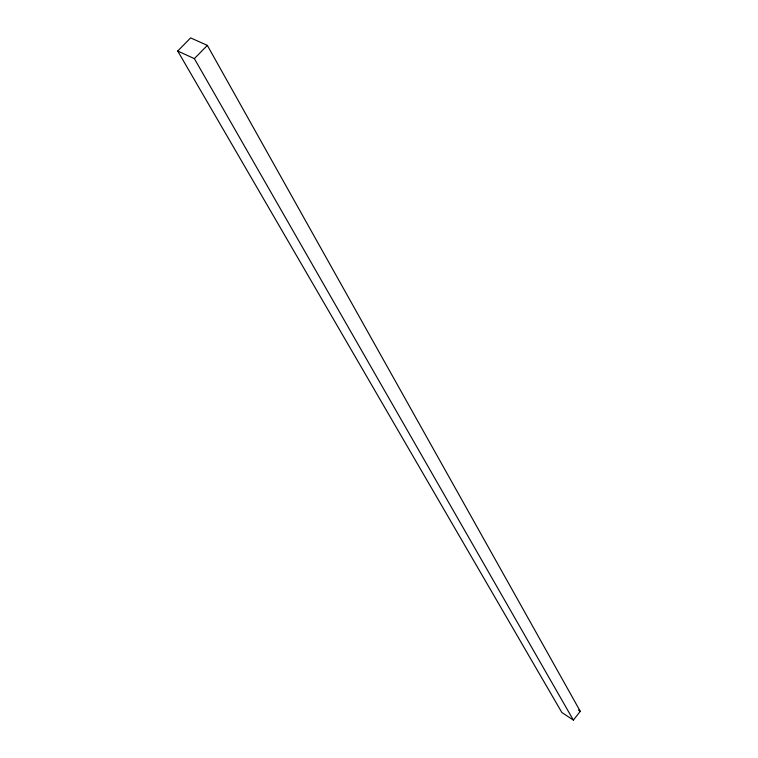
<?xml version="1.0" encoding="UTF-8"?>
<svg xmlns="http://www.w3.org/2000/svg" width="758" height="758" viewBox="0 0 758 758"><rect width="100%" height="100%" fill="white"/><g stroke="black" fill="none" stroke-linecap="round" stroke-linejoin="round"><path stroke-width="1.14" d="M573.37 720.1L580.287 711.317L207.332 45.385L190.628 37.9L177.713 51.023L561.858 712.501L573.37 720.1L194.361 58.631L177.713 51.023M194.361 58.631L207.332 45.385M578.363 710.066L580.287 711.317"/></g></svg>
